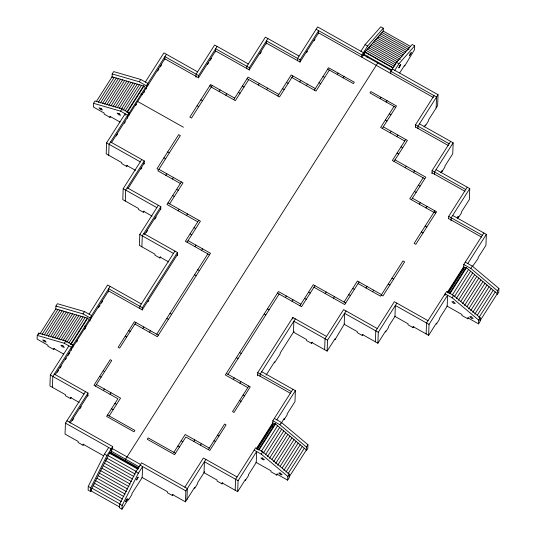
<?xml version="1.0" encoding="UTF-8"?>
<svg xmlns="http://www.w3.org/2000/svg" width="536" height="536" viewBox="0 0 536 536"><rect width="100%" height="100%" fill="white"/><g stroke="black" fill="none" stroke-linecap="round" stroke-linejoin="round"><path stroke-width="0.8" d="M72.789 347.268L72.876 344.923L65.794 340.943L38.719 333.07L37.239 335.402L37.098 339.12L47.912 345.211L47.872 346.216L53.694 349.492L54.438 348.326M38.666 334.558L38.719 333.07M68.896 345.854L50.33 375.019L49.928 385.954L65.519 394.731L65.479 395.736L70.471 398.55L71.214 397.377M53.694 349.492L53.734 348.487L63.797 354.149M52.428 387.361L52.829 376.419L72.876 344.923M55.791 309.754L55.925 306.036L57.412 303.704L84.487 311.577L91.569 315.557L91.482 317.902M85.485 391.635L65.439 423.132L65.037 434.073L78.135 441.443L78.095 442.448L83.087 445.262L83.83 444.096M71.275 350.383L71.389 347.261L64.313 343.275L37.239 335.402M70.471 398.55L70.511 397.538L79.234 402.456M129.055 115.16L129.143 112.815L122.061 108.835L94.993 100.962L93.505 103.294L93.371 107.012L104.178 113.103L104.145 114.108L109.96 117.384L110.704 116.218M83.087 445.262L83.12 444.25L103.455 455.701M89.968 321.017L90.081 317.895L110.128 286.398M87.871 396.164L87.984 393.042L54.31 374.088M108.701 447.486L104.486 454.106L88.259 486.407L88.125 490.125L90.618 491.525L91.475 490.179M90.618 491.525L90.751 487.814L106.979 455.513L112.681 446.555L66.926 420.8M125.102 115.307L125.163 113.746L106.597 142.911L106.195 153.852L121.786 162.622L121.752 163.627L126.737 166.441L127.481 165.276M109.96 117.384L110.001 116.379L120.064 122.041M108.694 155.252L109.096 144.311L129.143 112.815M112.058 77.646L112.198 73.934L113.679 71.596L140.754 79.469L147.836 83.449L147.748 85.794M108.527 291.926L108.641 288.73L142.315 307.684L142.228 310.029M111.053 452.799L111.193 448.887L65.439 423.132M139.286 466.936L111.113 451.078L112.6 448.746L112.681 446.555M141.759 159.527L123.193 188.692L122.791 199.633L138.382 208.41L138.342 209.415L143.333 212.223L144.077 211.057M127.541 118.275L127.655 115.153L120.58 111.166L93.505 103.294M125.29 201.04L125.685 190.099L144.251 160.934L110.577 141.98M126.737 166.441L126.777 165.43L135.508 170.347M186.93 499.519L187.332 488.577L141.578 462.823L135.876 471.781L119.649 504.075L119.515 507.793L122.007 509.2L128.446 499.09L128.412 500.095L131.876 494.648L131.91 493.643L142.187 477.502L142.589 466.561L138.375 473.181L122.148 505.482L122.007 509.2M125.478 461.597L125.565 459.211L377.753 63M158.348 205.315L139.789 234.473L139.387 245.414L154.978 254.191L154.938 255.196L159.929 258.004L160.673 256.838M146.234 88.909L146.348 85.787L166.394 54.29M144.137 164.063L144.251 160.934M141.879 246.821L142.281 235.88L160.847 206.715L127.173 187.761M139.735 308.622L139.822 306.277L174.944 251.096M143.333 212.223L143.373 211.218L152.097 216.129M164.793 59.818L164.914 56.622L198.581 75.576L198.494 77.921M160.76 209.06L160.847 206.715M159.929 258.004L159.963 256.999L168.693 261.916M177.322 255.625L177.436 252.503L143.769 233.549M141.946 477.368L167.359 491.673L167.326 492.678L172.317 495.492L172.351 494.48L185.443 501.85L194.729 487.271L194.689 488.276L197.663 483.613L197.697 482.601L204.625 471.714M195.975 77.298L196.089 74.169L214.648 45.011L248.322 63.965M185.443 501.85L185.845 490.916L205.891 459.419M215.539 51.945L215.66 48.749L249.327 67.704L249.247 70.049M238.078 480.705L204.41 461.751L204.008 472.692L217.1 480.062L217.067 481.067L222.051 483.874L222.092 482.869L237.676 491.646L245.475 479.398L245.434 480.403L248.409 475.733L248.443 474.728L256.242 462.481L256.644 451.54L238.078 480.705L237.676 491.646M246.748 68.642L246.835 66.297L265.4 37.131L299.068 56.086M235.183 490.239L235.585 479.298L255.632 447.801L262.714 451.788L289.252 474.099L289.118 477.817L287.631 480.156L276.824 474.065L276.784 475.077L270.968 471.794L271.002 470.789L255.906 462.293M266.291 43.999L266.405 40.87L300.08 59.824L299.993 62.169M257.615 375.783L257.729 372.654L292.857 317.473L326.525 336.427M260.141 376.406L260.228 374.061L295.349 318.873M272.636 426.241L272.837 420.773L292.884 389.277M297.5 60.769L297.581 58.424L317.634 26.927L363.388 52.682L363.274 55.804M292.797 319.034L292.857 317.473M287.631 480.156L287.772 476.437L289.252 474.099M261.709 371.723L295.383 390.677L294.981 401.618L287.182 413.866L287.149 414.871L284.174 419.541L284.214 418.536L281.179 423.299M318.525 33.855L318.639 30.666L300.08 59.824M307.945 444.733L306.465 447.071L306.324 450.789L307.811 448.451L307.945 444.733L281.4 422.422L274.325 418.435M327.134 351.1L327.536 340.166L293.862 321.211L293.46 332.146L306.559 339.523L306.518 340.528L311.51 343.335L311.543 342.33L327.134 351.1L334.933 338.853L334.893 339.864L344.4 323.979M324.642 349.7L325.044 338.759L343.603 309.594L377.277 328.548M360.889 51.275L365.103 44.656L380.801 26.8L383.3 28.207L367.602 46.062L361.901 55.014L361.82 57.205L363.308 54.866L391.481 70.732M377.88 343.228L378.282 332.286L344.615 313.332L344.213 324.273L357.304 331.643L357.271 332.648L362.256 335.462L362.296 334.451L377.88 343.228L385.679 330.98L385.639 331.985L388.613 327.322L388.647 326.31L395.146 316.106M383.186 31.182L383.3 28.207M375.388 341.821L375.79 330.886L394.349 301.721L428.023 320.675M390.717 73.472L390.798 71.281L396.499 62.33L412.197 44.475L414.69 45.875L414.556 49.593L404.613 66.156L404.653 65.151L399.735 72.869M415.407 127.139L415.494 124.794L434.06 95.636M417.906 128.546L417.986 126.201L438.039 94.704L392.285 68.95M429.035 324.414L395.36 305.46L394.958 316.401L408.05 323.771L408.017 324.776L413.008 327.583L413.042 326.578L428.633 335.355L436.425 323.108L436.391 324.113L439.359 319.443L439.399 318.438L447.192 306.19L447.594 295.249L429.035 324.414L428.633 335.355M426.133 333.948L426.535 323.007L446.589 291.51L453.664 295.497L480.209 317.808L480.075 321.526L478.588 323.865L467.774 317.774L467.74 318.786L461.918 315.503L461.952 314.498L446.857 306.002M431.976 173.704L432.09 170.582L450.649 141.417M436.15 107.977L436.552 97.036L390.798 71.281M434.495 174.327L434.582 171.982L453.148 142.824L419.474 123.87M438.039 94.704L437.637 105.646L428.358 120.225L428.318 121.23L425.35 125.9L425.383 124.895L424.083 126.931M445.041 295.41L445.101 293.849L452.176 297.828L478.722 320.146L478.588 323.865M448.599 218.708L448.686 216.363L467.245 187.198M453.148 142.824L452.746 153.758L444.947 166.006L444.913 167.018L441.939 171.681L441.979 170.676L440.679 172.719M451.064 220.892L451.178 217.77L469.737 188.605L436.07 169.651M457.288 216.765L458.535 217.469L458.575 216.457L457.275 218.5M463.593 269.95L463.794 264.483L483.841 232.986M469.737 188.605L469.342 199.546L461.543 211.794L461.503 212.799L458.535 217.469M452.665 215.432L486.333 234.386L485.931 245.327L478.139 257.575L478.099 258.58L472.564 266.325M498.902 288.442L497.415 290.78L497.281 294.499L498.761 292.16L498.902 288.442L472.357 266.131L465.275 262.144M392.03 70.102L363.85 54.243L364.708 52.113L383.193 31.088L410.643 46.538M368.855 48.166L369.425 46.746M378.168 37.574L378.738 36.153M119.548 506.956L90.644 490.688L109.753 452.659L110.55 452.203L138.724 468.062M96.205 101.766L112.091 76.809L143.97 86.075L145.323 87.696L129.002 113.337M98.302 102.376L114.188 77.419M100.4 102.986L116.279 78.028M102.497 103.589L118.376 78.638M104.587 104.198L120.473 79.248M106.684 104.808L122.57 79.857M108.781 105.418L124.66 80.467M110.878 106.028L126.757 81.077M112.969 106.637L128.854 81.686M115.066 107.247L130.952 82.296M117.163 107.857L133.042 82.906M119.26 108.466L135.139 83.509M121.35 109.076L137.236 84.118M120.58 111.166L122.061 108.835M112.198 73.934L139.266 81.8L140.754 79.469M123.005 110.376L139.333 84.728M125.102 110.986L141.424 85.338M145.336 82.048L163.902 52.883L197.57 71.837M126.757 112.285L143.521 85.948M127.206 112.419L143.97 86.075M111.394 142.757L164.833 58.813L198.501 77.767L215.579 50.933L249.247 69.888L266.325 43.061L299.999 62.015L318.558 32.85L433.255 97.418M116.299 136.003L117.645 133.886M124.379 123.307L125.277 121.893M135.608 105.672L136.506 104.259M143.688 92.976L144.586 91.562M157.611 71.107L158.958 68.99M160.304 66.873L161.651 64.756M198.581 75.576L217.147 46.411M127.99 188.538L144.171 163.125M140.988 169.068L141.886 167.661M207.452 64.648L208.799 62.531M210.152 60.414L211.499 58.297M39.939 333.874L55.824 308.917L87.703 318.183L89.056 319.804L72.735 345.445M42.036 334.484L57.915 309.527M44.133 335.087L60.012 310.136M46.223 335.697L62.109 310.746M48.32 336.307L64.206 311.356M50.418 336.916L66.297 311.965M212.229 85.492L191.506 118.047L189.845 117.116L210.568 84.554L234.681 98.135M52.515 337.526L68.394 312.575M54.605 338.136L70.491 313.185M56.702 338.745L72.588 313.795M58.799 339.355L74.678 314.404M60.896 339.965L76.775 315.007M165.798 175.299L166.79 173.744M219.144 91.495L220.129 89.941M62.987 340.574L78.872 315.617M65.084 341.177L80.969 316.227M64.313 343.275L65.794 340.943M55.925 306.036L83 313.908L84.487 311.577M66.739 342.484L83.06 316.836M172.451 179.044L173.443 177.49M225.797 95.241L226.782 93.686M68.836 343.094L85.157 317.446M89.07 314.156L107.636 284.991L141.303 303.945M70.491 344.393L87.254 318.056M70.94 344.521L87.703 318.183M249.327 67.704L267.893 38.538M55.128 374.865L108.56 290.921L142.234 309.875L177.356 254.687M144.586 234.326L160.767 208.906M57.339 372.346L58.685 370.229M60.032 368.111L61.379 365.994M65.419 359.649L66.317 358.236M68.112 355.415L69.908 352.594M76.648 342.008L77.546 340.601M84.728 329.312L85.626 327.905M98.651 307.443L99.998 305.326M101.344 303.209L102.691 301.098M146.348 232.503L147.695 230.386M154.884 219.09L156.231 216.973M260 53.948L261.347 51.831M181.342 181.932L166.984 204.491L197.75 221.81M233.696 99.689L248.054 77.13L278.82 94.45M169.637 203.874L183.004 182.87L158.891 169.296M248.724 79.623L235.358 100.627L211.238 87.046M178.213 210.815L179.198 209.254M258.292 85.003L259.277 83.449M186.528 215.492L187.52 213.938M266.606 89.686L267.598 88.132M69.419 422.207L87.984 393.042M142.315 307.684L177.436 252.503M198.742 220.256L185.376 241.26L209.489 254.835M277.829 96.004L291.202 75L315.315 88.581M70.223 423.005L87.904 395.233M72.4 420.539L73.72 418.455M79.911 408.733L81.238 406.65M147.976 301.802L148.867 300.401M306.592 52.608L307.476 51.215M314.103 40.803L314.987 39.416M95.448 386.088L111.723 360.527L110.242 359.69L93.968 385.257L117.9 398.73L106.651 416.412L133.98 431.795L134.858 430.408L107.528 415.025M135.916 322.511L119.642 348.078L118.161 347.248L134.436 321.68L158.368 335.154M187.037 242.198L200.404 221.194L167.976 202.936M292.864 75.938L279.497 96.942L247.063 78.685M103.348 390.536L104.339 388.982M142.824 328.514L143.816 326.96M194.936 246.647L195.928 245.086M299.771 81.941L300.763 80.387M110.001 394.282L110.992 392.727M149.477 332.26L150.469 330.705M201.59 250.386L202.581 248.831M306.425 85.686L307.416 84.132M156.706 334.216L207.827 253.897M314.324 90.135L328.575 67.75L354.269 82.209L353.392 83.596L327.697 69.131M109.19 415.963L120.553 398.107L96.44 384.533M329.359 70.069L315.992 91.073L291.872 77.492M337.245 74.504L338.122 73.124M343.181 77.847L344.065 76.467M367.006 57.305L367.897 55.905M394.777 70.35L398.992 63.73L414.69 45.875M380.171 98.671L381.049 97.291M386.114 102.014L386.992 100.634M173.832 452.351L185.195 434.495L209.308 448.069M393.993 106.456L380.627 127.454L404.747 141.035M382.289 128.392L396.54 106.007L370.845 91.542L369.967 92.929L395.662 107.388M227.994 374.349L279.122 294.03M193.764 441.436L194.756 439.882M233.24 379.414L234.232 377.86M285.36 297.54L286.345 295.986M390.195 132.841L391.18 131.286M200.417 445.182L201.409 443.627M239.894 383.16L240.885 381.605M292.013 301.286L292.998 299.731M396.841 136.586L397.833 135.032M172.317 495.492L173.054 494.319M208.323 449.63L224.591 424.063L226.071 424.894L209.797 450.461L185.865 436.987L174.615 454.669L147.286 439.286L148.164 437.899L175.493 453.282M248.784 386.054L232.517 411.615L233.991 412.452L250.265 386.885L226.333 373.411M299.912 305.734L313.279 284.73L345.713 302.987M405.732 139.474L392.365 160.478L424.8 178.736M184.84 487.177L203.399 458.012L237.073 476.966M314.94 285.668L301.574 306.672L277.454 293.098M394.027 161.416L407.4 140.412L383.28 126.838M266.084 375.167L274.573 361.82L274.539 362.832L280.161 353.995L280.194 352.99L294.056 331.221M325.178 293.54L326.169 291.986M405.256 167.734L406.248 166.18M333.493 298.224L334.484 296.669M413.571 172.418L414.562 170.863M222.051 483.874L222.795 482.708M311.51 343.335L312.254 342.169M344.045 302.049L357.418 281.052L381.532 294.626M423.132 177.798L409.765 198.802L433.885 212.377M359.08 281.983L344.722 304.542L313.949 287.222M411.427 199.74L425.792 177.181L395.019 159.862M256.295 448.82L272.911 422.716M256.711 449.121L272.878 423.728M257.36 449.382L273.688 423.735L275.102 423.675L306.358 449.952L289.152 476.98M276.817 419.842L295.383 390.677M327.536 340.166L346.095 311.001M258.339 450.012L275.102 423.675M259.216 449.691L275.538 424.043M261.273 451.419L277.594 425.772M365.988 287.986L366.979 286.432M419.333 204.189L420.318 202.628M287.772 476.437L261.226 454.119L262.714 451.788M306.465 447.071L279.919 424.753L281.4 422.422M263.323 453.148L279.651 427.5M265.38 454.87L281.702 429.229M267.43 456.598L283.758 430.951M372.641 291.731L373.632 290.177M425.979 207.935L426.971 206.373M269.487 458.327L285.809 432.679M271.987 459.359L287.865 434.408M273.595 461.777L289.922 436.137M434.87 210.822L414.147 243.378L415.815 244.315L436.538 211.76L412.418 198.186M275.651 463.506L291.973 437.858M277.708 465.235L294.03 439.587M362.256 335.462L362.999 334.29M280.201 466.266L296.086 441.316M276.784 475.077L277.527 473.904M282.258 467.995L298.137 443.044M283.872 470.414L300.194 444.766M285.923 472.142L302.25 446.495M287.979 473.871L304.301 448.223M378.282 332.286L396.848 303.128M413.008 327.583L413.752 326.417M447.252 292.529L463.861 266.425M447.661 292.83L463.828 267.437M448.317 293.091L464.638 267.444L466.052 267.384L497.308 293.661L480.102 320.689M467.774 263.551L486.333 234.386M449.289 293.721L466.052 267.384M450.166 293.4L466.494 267.752M452.223 295.128L468.544 269.481M452.176 297.828L453.664 295.497M497.415 290.78L470.869 268.462L472.357 266.131M454.28 296.857L470.601 271.209M456.33 298.579L472.658 272.938M458.387 300.307L474.708 274.66M460.88 301.339L476.765 276.388M462.494 303.765L478.815 278.117M464.551 305.487L480.872 279.846M467.044 306.525L482.929 281.567M468.658 308.944L484.98 283.296M470.715 310.672L487.036 285.025M467.74 318.786L468.484 317.614M472.765 312.394L489.093 286.753M474.822 314.123L491.144 288.475M477.315 315.155L493.2 290.204M478.929 317.58L495.251 291.932M478.722 320.146L480.209 317.808M363.85 54.243L364.855 53.104M106.135 459.861L106.932 459.399M93.994 484.028L94.792 483.566M90.644 490.688L91.442 490.232M381.974 32.468L409.43 47.918M380.761 33.848L408.935 49.707M379.548 35.229L406.998 50.686M378.329 36.616L405.786 52.066M377.116 37.996L404.573 53.446M375.904 39.376L403.353 54.833M374.684 40.756L402.141 56.213M373.471 42.143L400.928 57.593M372.259 43.523L400.432 59.382M371.039 44.903L398.496 60.36M369.827 46.284L397.283 61.741M365.103 44.656L367.602 46.062M396.499 62.33L398.992 63.73M368.614 47.671L396.064 63.121M367.395 49.051L395.575 64.91M366.182 50.431L394.355 66.29M364.969 51.818L393.143 67.677M364.708 52.113L392.881 67.972M316.146 29.259L361.901 55.014M415.494 124.794L449.168 143.749M415.413 126.985L448.371 145.537M322.994 76.521L324.655 77.459M389.29 113.846L390.958 114.778M319.027 82.745L320.695 83.683M385.33 120.064L386.992 121.002M286.499 82.39L288.16 83.328M401.029 146.864L402.697 147.802M432.09 170.582L465.757 189.536M282.532 88.614L284.201 89.552M397.069 153.088L398.73 154.026M432.009 172.766L464.96 191.319M242.359 86.075L244.021 87.013M418.428 185.188L420.097 186.126M238.399 92.299L240.061 93.237M414.469 191.412L416.13 192.35M448.686 216.363L482.353 235.317M448.605 218.554L481.556 237.1M209.817 85.733L211.479 86.671M434.127 212.001L435.788 212.933M200.853 99.817L202.514 100.755M425.162 226.085L426.823 227.023M197.087 105.739L198.749 106.677M421.39 232.008L423.051 232.946M139.266 81.8L146.348 85.787M463.794 264.483L470.869 268.462M140.914 93.894L142.355 94.704M137.665 101.492L183.406 127.233M167.681 151.936L169.343 152.874M391.983 278.204L393.645 279.135M163.909 157.859L165.577 158.797M388.218 284.127L389.88 285.058M158.649 169.671L156.988 168.739L178.682 134.657L180.344 135.595L157.899 170.85L180.351 183.493M381.29 295.001L382.952 295.939L404.647 261.856L402.985 260.925L380.54 296.18L358.088 283.544M106.597 142.911L140.271 161.865M176.639 189.322L178.3 190.26M352.715 288.442L354.376 289.373M172.679 195.546L174.341 196.484M348.748 294.659L350.417 295.597M194.039 227.646L195.7 228.584M308.575 292.12L310.237 293.058M123.193 188.692L156.867 207.646M190.079 233.87L191.741 234.808M304.615 298.344L306.277 299.282M188.029 240.644L210.481 253.28L157.376 336.709L134.925 324.072M300.897 304.18L278.445 291.537L225.341 374.966L247.8 387.608M139.789 234.473L173.456 253.428M197.777 269.688L199.439 270.626M267.404 308.883L269.072 309.821M194.555 274.754L196.223 275.685M264.188 313.949L265.849 314.88M169.979 313.366L171.641 314.304M239.605 352.561L241.267 353.499M166.756 318.431L168.418 319.362M236.383 357.626L238.044 358.557M257.729 372.654L291.403 391.608M257.649 374.845L290.606 393.391M128.754 330.612L130.235 331.442M243.103 394.985L244.584 395.816M125.216 336.173L126.69 337.003M239.565 400.539L241.046 401.37M83 313.908L90.081 317.895M272.837 420.773L279.919 424.753M84.648 326.002L86.082 326.813M254.144 450.14L261.226 454.119M103.193 370.771L104.674 371.602M217.542 435.138L219.023 435.969M99.656 376.326L101.13 377.163M214.005 440.699L215.485 441.53M114.892 403.454L116.56 404.392M181.195 440.78L182.856 441.711M111.528 408.747L113.19 409.678M177.831 446.066L179.493 447.004M50.33 375.019L84.005 393.973M112.6 448.746L140.774 464.605M140.09 465.154L185.845 490.916M109.753 452.659L138.65 468.926M109.485 453.195L137.658 469.054M108.232 455.694L136.405 471.553M104.486 454.106L106.979 455.513M135.876 471.781L138.375 473.181M106.972 458.193L135.152 474.052M105.719 460.692L133.893 476.551M104.46 463.191L132.64 479.05M103.207 465.69L131.38 481.556M101.947 468.189L130.127 484.055M100.694 470.695L128.868 486.554M99.441 473.194L127.615 489.053M98.182 475.693L126.355 491.552M96.929 478.192L125.102 494.051M95.669 480.692L123.85 496.55M94.416 483.191L122.59 499.05M93.157 485.69L121.337 501.549M91.904 488.189L120.077 504.054M88.259 486.407L90.751 487.814M119.649 504.075L122.148 505.482M399.601 65.801L398.744 67.931L399.957 66.551L400.814 64.421L399.601 65.801M410.127 53.821L409.276 55.958L410.489 54.572L411.347 52.441L410.127 53.821M126.643 499.197L125.391 501.696L126.181 501.24L127.441 498.741L126.643 499.197M137.531 477.529L136.271 480.028L137.069 479.573L138.322 477.074L137.531 477.529M453.282 301.728L451.861 301.781L453.918 303.51L455.332 303.45L453.282 301.728M471.084 316.689L469.67 316.749L471.72 318.478L473.141 318.418L471.084 316.689M262.325 458.019L260.911 458.072L262.968 459.801L264.382 459.741L262.325 458.019M280.134 472.98L278.713 473.04L280.77 474.769L282.184 474.708L280.134 472.98M101.083 108.413L98.986 107.803L100.339 109.418L102.436 110.027L101.083 108.413M119.24 113.692L117.15 113.083L118.503 114.697L120.6 115.307L119.24 113.692M44.816 340.521L42.719 339.911L44.073 341.526L46.17 342.135L44.816 340.521M62.973 345.794L60.876 345.191L62.236 346.805L64.327 347.415L62.973 345.794"/></g></svg>
